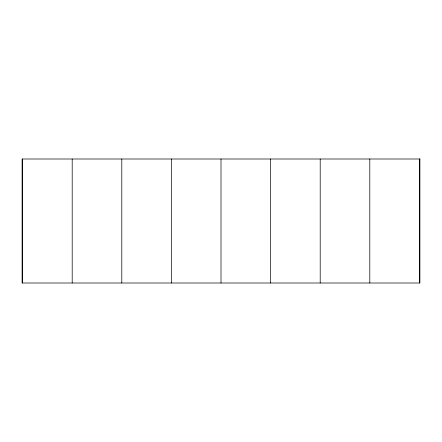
<?xml version="1.0" encoding="UTF-8"?>
<svg xmlns="http://www.w3.org/2000/svg" width="442" height="442" viewBox="0 0 442 442"><rect width="100%" height="100%" fill="white"/><g stroke="black" fill="none" stroke-linecap="round" stroke-linejoin="round"><path stroke-width="0.66" d="M419.403 158.998L419.403 283.002M369.805 158.998L369.805 283.002M320.201 158.998L320.201 283.002M270.603 158.998L270.603 283.002M221 158.998L221 283.002M171.397 158.998L171.397 283.002M121.799 158.998L121.799 283.002M72.195 158.998L72.195 283.002M22.597 158.998L22.597 283.002M419.9 158.998L22.1 158.998L22.1 283.002L419.9 283.002L419.9 158.998"/></g></svg>
